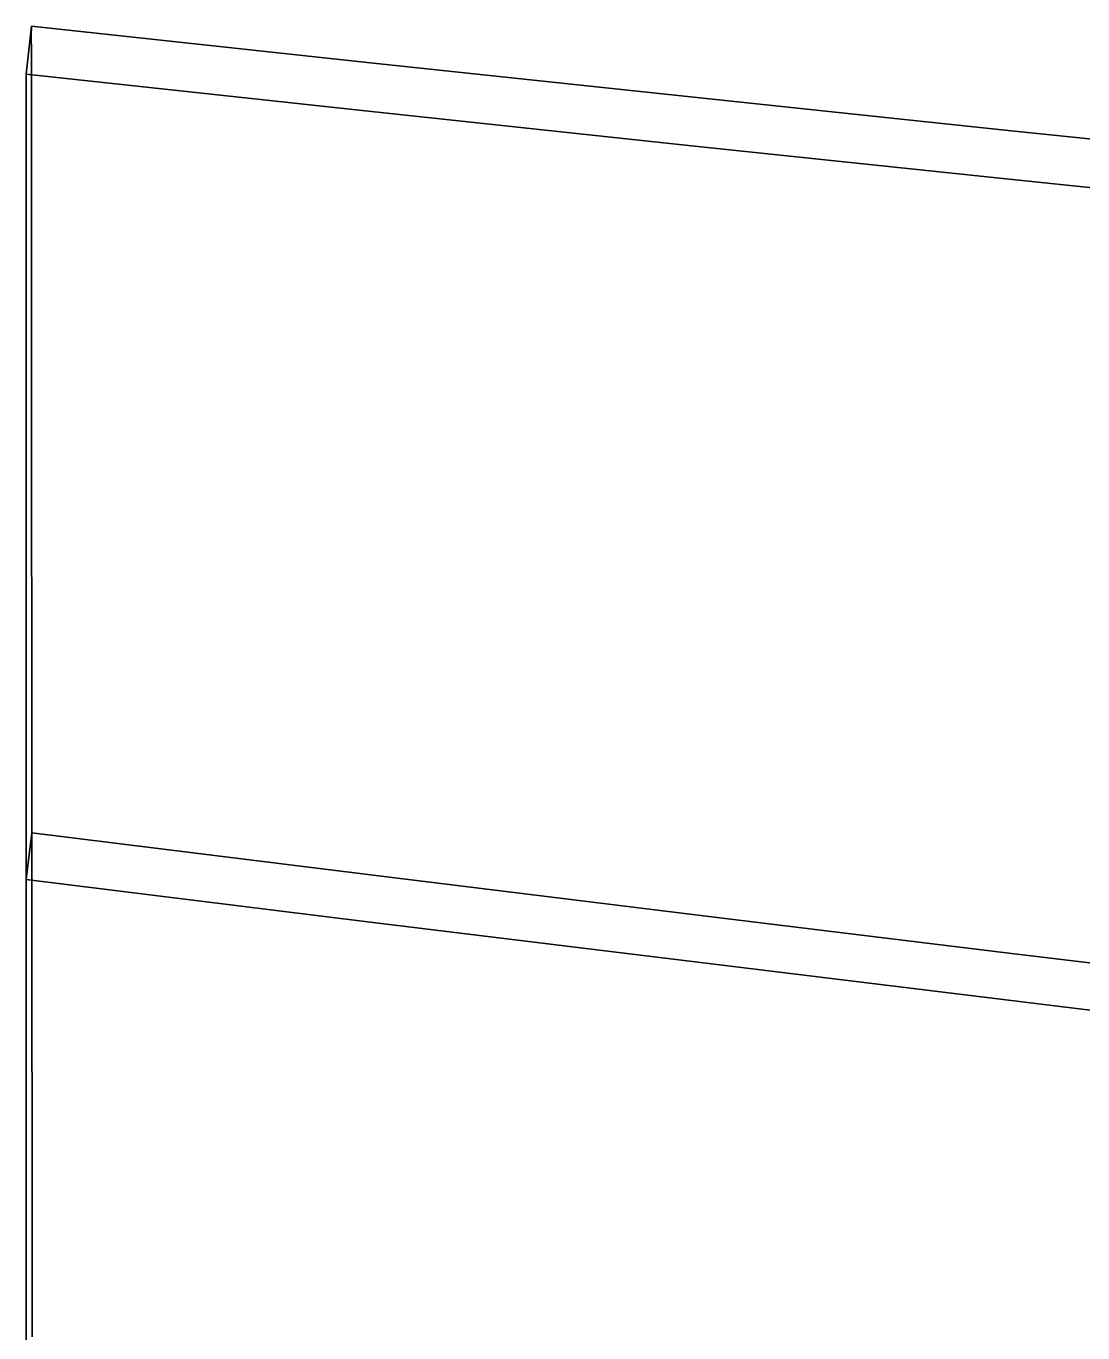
# Model space of a CAD drawing. Extents: x 284875 to 293742, y -1591 to 2062.
# Drawn here: x 284875 to 285268.2, y 1576.2 to 2062.3 of the extents above; entities that cross this region are included whole.
import ezdxf

# ---------------------------------------------------------------- set-up
doc = ezdxf.new("R2010")
doc.units = 0

# ---------------------------------------------------------------- blocks, each defined once
blk = doc.blocks.new('FB03C-PL251-CPLATE')
at = {"layer": '2073', "color": 125}
for points, invisible_edges in [([(284875, 1744.9305, 9485.0234), (284875, 1741.161, 9500), (284877.1476, 1762.2378, 9489.4784), (284875, 1744.9305, 9485.0234)], 2), ([(284875, 1741.161, 9500), (284877.1498, 1758.4615, 9504.4801), (284877.1476, 1762.2378, 9489.4784), (284875, 1741.161, 9500)], 13), ([(284875, 1744.9305, 9485.0234), (284877.1476, 1762.2378, 9489.4784), (285002.1144, 1746.7048, 9489.4827), (284875, 1744.9305, 9485.0234)], 4), ([(285002.1144, 1746.7048, 9489.4827), (284877.1476, 1762.2378, 9489.4784), (284877.1498, 1758.4615, 9504.4801), (285002.1144, 1746.7048, 9489.4827)], 4), ([(284875, 1741.161, 9500), (284875, 1705.161, 9636.0254), (284877.1498, 1758.4615, 9504.4801), (284875, 1741.161, 9500)], 6), ([(284875, 1705.161, 9636.0254), (284877.1695, 1722.4088, 9640.6952), (284877.1498, 1758.4615, 9504.4801), (284875, 1705.161, 9636.0254)], 13), ([(285127.0945, 1727.4775, 9504.5328), (285002.1144, 1746.7048, 9489.4827), (284877.1498, 1758.4615, 9504.4801), (285127.0945, 1727.4775, 9504.5328)], 15), ([(285127.0945, 1727.4775, 9504.5328), (284877.1498, 1758.4615, 9504.4801), (284877.1695, 1722.4088, 9640.6952), (285127.0945, 1727.4775, 9504.5328)], 13), ([(285000, 1729.4006, 9485), (284875, 1744.9305, 9485.0234), (285002.1144, 1746.7048, 9489.4827), (285000, 1729.4006, 9485)], 6), ([(285000, 1729.4006, 9485), (285002.1144, 1746.7048, 9489.4827), (285127.0907, 1731.4054, 9489.5104), (285000, 1729.4006, 9485)], 13), ([(285127.0945, 1727.4775, 9504.5328), (285127.0907, 1731.4054, 9489.5104), (285002.1144, 1746.7048, 9489.4827), (285127.0945, 1727.4775, 9504.5328)], 13), ([(285000, 1729.4006, 9485), (284875, 1741.161, 9500), (284875, 1744.9305, 9485.0234), (285000, 1729.4006, 9485)], 9), ([(285125, 1710.184, 9500), (284875, 1741.161, 9500), (285000, 1729.4006, 9485), (285125, 1710.184, 9500)], 15), ([(285125, 1710.184, 9500), (284875, 1705.161, 9636.0254), (284875, 1741.161, 9500), (285125, 1710.184, 9500)], 13), ([(285125, 1714.1056, 9485), (285000, 1729.4006, 9485), (285127.0907, 1731.4054, 9489.5104), (285125, 1714.1056, 9485)], 6), ([(285125, 1714.1056, 9485), (285127.0907, 1731.4054, 9489.5104), (285240.6274, 1717.5058, 9489.5372), (285125, 1714.1056, 9485)], 13), ([(285240.6274, 1717.5058, 9489.5372), (285127.0907, 1731.4054, 9489.5104), (285127.0945, 1727.4775, 9504.5328), (285240.6274, 1717.5058, 9489.5372)], 6), ([(285127.1284, 1691.0952, 9640.2239), (285127.0945, 1727.4775, 9504.5328), (284877.1695, 1722.4088, 9640.6952), (285127.1284, 1691.0952, 9640.2239)], 15), ([(285125, 1710.184, 9500), (285000, 1729.4006, 9485), (285125, 1714.1056, 9485), (285125, 1710.184, 9500)], 13), ([(285354.0869, 1703.6441, 9489.556), (285240.6274, 1717.5058, 9489.5372), (285127.0945, 1727.4775, 9504.5328), (285354.0869, 1703.6441, 9489.556)], 6), ([(285354.0903, 1699.6365, 9504.5841), (285354.0869, 1703.6441, 9489.556), (285127.0945, 1727.4775, 9504.5328), (285354.0903, 1699.6365, 9504.5841)], 15), ([(285354.0903, 1699.6365, 9504.5841), (285127.0945, 1727.4775, 9504.5328), (285127.1284, 1691.0952, 9640.2239), (285354.0903, 1699.6365, 9504.5841)], 15), ([(284875, 1705.161, 9636.0254), (284875, 1673.4843, 9750), (284877.1695, 1722.4088, 9640.6952), (284875, 1705.161, 9636.0254)], 6), ([(284875, 1673.4843, 9750), (284877.1858, 1690.6685, 9754.8914), (284877.1695, 1722.4088, 9640.6952), (284875, 1673.4843, 9750)], 13), ([(285127.1284, 1691.0952, 9640.2239), (284877.1695, 1722.4088, 9640.6952), (284877.1858, 1690.6685, 9754.8914), (285127.1284, 1691.0952, 9640.2239)], 13), ([(285238.5313, 1700.2136, 9485), (285125, 1714.1056, 9485), (285240.6274, 1717.5058, 9489.5372), (285238.5313, 1700.2136, 9485)], 6), ([(285238.5313, 1700.2136, 9485), (285240.6274, 1717.5058, 9489.5372), (285354.0869, 1703.6441, 9489.556), (285238.5313, 1700.2136, 9485)], 13), ([(285238.5313, 1700.2136, 9485), (285125, 1710.184, 9500), (285125, 1714.1056, 9485), (285238.5313, 1700.2136, 9485)], 11), ([(285125, 1673.8571, 9635.5), (284875, 1705.161, 9636.0254), (285125, 1710.184, 9500), (285125, 1673.8571, 9635.5)], 15), ([(285352, 1686.3578, 9484.9922), (285125, 1710.184, 9500), (285238.5313, 1700.2136, 9485), (285352, 1686.3578, 9484.9922)], 11), ([(285352, 1682.356, 9500), (285125, 1710.184, 9500), (285352, 1686.3578, 9484.9922), (285352, 1682.356, 9500)], 15), ([(285352, 1682.356, 9500), (285125, 1673.8571, 9635.5), (285125, 1710.184, 9500), (285352, 1682.356, 9500)], 15), ([(285125, 1673.8571, 9635.5), (284875, 1673.4843, 9750), (284875, 1705.161, 9636.0254), (285125, 1673.8571, 9635.5)], 13), ([(285352, 1686.3578, 9484.9922), (285238.5313, 1700.2136, 9485), (285354.0869, 1703.6441, 9489.556), (285352, 1686.3578, 9484.9922)], 6), ([(285354.1207, 1663.1909, 9638.875), (285354.0903, 1699.6365, 9504.5841), (285127.1284, 1691.0952, 9640.2239), (285354.1207, 1663.1909, 9638.875)], 15), ([(284875, 1673.4843, 9750), (284875, 1638.938, 9868.4443), (284877.1858, 1690.6685, 9754.8914), (284875, 1673.4843, 9750)], 6), ([(284875, 1638.938, 9868.4443), (284877.2052, 1656.051, 9873.5708), (284877.1858, 1690.6685, 9754.8914), (284875, 1638.938, 9868.4443)], 13), ([(285127.1284, 1691.0952, 9640.2239), (284877.1858, 1690.6685, 9754.8914), (285002.0789, 1674.6472, 9754.9204), (285127.1284, 1691.0952, 9640.2239)], 15), ([(285002.0789, 1674.6472, 9754.9204), (284877.1858, 1690.6685, 9754.8914), (284877.2052, 1656.051, 9873.5708), (285002.0789, 1674.6472, 9754.9204)], 13), ([(285002.0789, 1674.6472, 9754.9204), (285127.1569, 1658.796, 9754.9494), (285127.1284, 1691.0952, 9640.2239), (285002.0789, 1674.6472, 9754.9204)], 15), ([(285354.1207, 1663.1909, 9638.875), (285127.1284, 1691.0952, 9640.2239), (285127.1569, 1658.796, 9754.9494), (285354.1207, 1663.1909, 9638.875)], 15), ([(285352, 1645.967, 9634.0957), (285125, 1673.8571, 9635.5), (285352, 1682.356, 9500), (285352, 1645.967, 9634.0957)], 15), ([(285125, 1673.8571, 9635.5), (284999.9375, 1657.4657, 9750), (284875, 1673.4843, 9750), (285125, 1673.8571, 9635.5)], 15), ([(284999.9375, 1657.4657, 9750), (284875, 1638.938, 9868.4443), (284875, 1673.4843, 9750), (284999.9375, 1657.4657, 9750)], 13), ([(285127.1569, 1658.796, 9754.9494), (285002.0789, 1674.6472, 9754.9204), (284877.2052, 1656.051, 9873.5708), (285127.1569, 1658.796, 9754.9494)], 15), ([(284999.9375, 1657.4657, 9750), (285125, 1673.8571, 9635.5), (285125, 1641.6248, 9750), (284999.9375, 1657.4657, 9750)], 15), ([(285352, 1645.967, 9634.0957), (285125, 1641.6248, 9750), (285125, 1673.8571, 9635.5), (285352, 1645.967, 9634.0957)], 15), ([(285354.1207, 1663.1909, 9638.875), (285127.1569, 1658.796, 9754.9494), (285240.6123, 1644.4156, 9754.976), (285354.1207, 1663.1909, 9638.875)], 15), ([(285240.6123, 1644.4156, 9754.976), (285354.1467, 1630.1501, 9755.0027), (285354.1207, 1663.1909, 9638.875), (285240.6123, 1644.4156, 9754.976)], 15), ([(284877.2052, 1656.051, 9873.5708), (285127.1637, 1623.8488, 9873.2814), (285127.1569, 1658.796, 9754.9494), (284877.2052, 1656.051, 9873.5708)], 15), ([(285240.6123, 1644.4156, 9754.976), (285127.1569, 1658.796, 9754.9494), (285127.1637, 1623.8488, 9873.2814), (285240.6123, 1644.4156, 9754.976)], 15), ([(285125, 1641.6248, 9750), (284875, 1638.938, 9868.4443), (284999.9375, 1657.4657, 9750), (285125, 1641.6248, 9750)], 15), ([(284875, 1638.938, 9868.4443), (284875, 1598.6755, 10000), (284877.2052, 1656.051, 9873.5708), (284875, 1638.938, 9868.4443)], 6), ([(284875, 1598.6755, 10000), (284877.2264, 1615.7208, 10005.3386), (284877.2052, 1656.051, 9873.5708), (284875, 1598.6755, 10000)], 13), ([(284877.2052, 1656.051, 9873.5708), (284877.2264, 1615.7208, 10005.3386), (285127.1637, 1623.8488, 9873.2814), (284877.2052, 1656.051, 9873.5708)], 6), ([(285352, 1645.967, 9634.0957), (285238.4688, 1627.2504, 9750), (285125, 1641.6248, 9750), (285352, 1645.967, 9634.0957)], 15), ([(285354.1467, 1630.1501, 9755.0027), (285240.6123, 1644.4156, 9754.976), (285127.1637, 1623.8488, 9873.2814), (285354.1467, 1630.1501, 9755.0027)], 15), ([(285238.4688, 1627.2504, 9750), (285352, 1645.967, 9634.0957), (285352, 1612.993, 9750), (285238.4688, 1627.2504, 9750)], 15), ([(284875, 1638.938, 9868.4443), (285125, 1641.6248, 9750), (285125, 1606.748, 9868.0967), (284875, 1638.938, 9868.4443)], 15), ([(284875, 1638.938, 9868.4443), (285125, 1606.748, 9868.0967), (284875, 1598.6755, 10000), (284875, 1638.938, 9868.4443)], 11), ([(285238.4688, 1627.2504, 9750), (285125, 1606.748, 9868.0967), (285125, 1641.6248, 9750), (285238.4688, 1627.2504, 9750)], 15), ([(285127.1637, 1623.8488, 9873.2814), (285354.1633, 1594.731, 9873.4953), (285354.1467, 1630.1501, 9755.0027), (285127.1637, 1623.8488, 9873.2814)], 15), ([(284877.2264, 1615.7208, 10005.3386), (285127.1709, 1582.946, 10005.3953), (285127.1637, 1623.8488, 9873.2814), (284877.2264, 1615.7208, 10005.3386)], 15), ([(285352, 1612.993, 9750), (285125, 1606.748, 9868.0967), (285238.4688, 1627.2504, 9750), (285352, 1612.993, 9750)], 15), ([(285127.1637, 1623.8488, 9873.2814), (285127.1709, 1582.946, 10005.3953), (285354.1633, 1594.731, 9873.4953), (285127.1637, 1623.8488, 9873.2814)], 15), ([(284875, 1598.6755, 10000), (284875, 1557.8361, 10127.7441), (284877.2264, 1615.7208, 10005.3386), (284875, 1598.6755, 10000)], 6), ([(284875, 1557.8361, 10127.7441), (284877.2481, 1574.817, 10133.2752), (284877.2264, 1615.7208, 10005.3386), (284875, 1557.8361, 10127.7441)], 13), ([(285127.1709, 1582.946, 10005.3953), (284877.2264, 1615.7208, 10005.3386), (284877.2481, 1574.817, 10133.2752), (285127.1709, 1582.946, 10005.3953)], 13), ([(285125, 1606.748, 9868.0967), (285352, 1612.993, 9750), (285352, 1577.645, 9868.2617), (285125, 1606.748, 9868.0967)], 15), ([(284875, 1598.6755, 10000), (285125, 1606.748, 9868.0967), (285125, 1565.9114, 10000), (284875, 1598.6755, 10000)], 15), ([(285125, 1606.748, 9868.0967), (285352, 1577.645, 9868.2617), (285125, 1565.9114, 10000), (285125, 1606.748, 9868.0967)], 15), ([(285125, 1565.9114, 10000), (284875, 1557.8361, 10127.7441), (284875, 1598.6755, 10000), (285125, 1565.9114, 10000)], 13), ([(285127.1709, 1582.946, 10005.3953), (285354.1814, 1553.4784, 10005.4396), (285354.1633, 1594.731, 9873.4953), (285127.1709, 1582.946, 10005.3953)], 15), ([(285127.1995, 1549.7692, 10108.4239), (285127.1709, 1582.946, 10005.3953), (284877.2481, 1574.817, 10133.2752), (285127.1995, 1549.7692, 10108.4239)], 15), ([(285354.1814, 1553.4784, 10005.4396), (285127.1709, 1582.946, 10005.3953), (285127.1995, 1549.7692, 10108.4239), (285354.1814, 1553.4784, 10005.4396)], 15), ([(285125, 1565.9114, 10000), (285352, 1577.645, 9868.2617), (285352, 1536.4592, 10000), (285125, 1565.9114, 10000)], 15)]:
    blk.add_3dface(points, dxfattribs=dict(at, invisible_edges=invisible_edges))
blk = doc.blocks.new('FB03C-PL250-CPLATE')
at = {"layer": '2063', "color": 125}
for points, invisible_edges in [([(284875, 2044.412, 7410), (284875, 2040.9648, 7500), (284876.944, 2062.2963, 7410.6114), (284875, 2044.412, 7410)], 2), ([(284875, 2040.9648, 7500), (284876.9359, 2058.8442, 7500.7624), (284876.944, 2062.2963, 7410.6114), (284875, 2040.9648, 7500)], 13), ([(284875, 2044.412, 7410), (284876.944, 2062.2963, 7410.6114), (285001.9085, 2048.7973, 7410.6094), (284875, 2044.412, 7410)], 4), ([(285001.9085, 2048.7973, 7410.6094), (284876.944, 2062.2963, 7410.6114), (284876.9359, 2058.8442, 7500.7624), (285001.9085, 2048.7973, 7410.6094)], 4), ([(284875, 2040.9648, 7500), (284875, 2034.681, 7628.5278), (284876.9359, 2058.8442, 7500.7624), (284875, 2040.9648, 7500)], 6), ([(284875, 2034.681, 7628.5278), (284876.9424, 2052.5488, 7629.513), (284876.9359, 2058.8442, 7500.7624), (284875, 2034.681, 7628.5278)], 13), ([(285001.8788, 2045.3336, 7500.7658), (284876.9359, 2058.8442, 7500.7624), (284876.9424, 2052.5488, 7629.513), (285001.8788, 2045.3336, 7500.7658)], 13), ([(285001.9085, 2048.7973, 7410.6094), (284876.9359, 2058.8442, 7500.7624), (285001.8788, 2045.3336, 7500.7658), (285001.9085, 2048.7973, 7410.6094)], 15), ([(284875, 2034.681, 7628.5278), (284875, 2027.1697, 7750), (284876.9424, 2052.5488, 7629.513), (284875, 2034.681, 7628.5278)], 6), ([(284875, 2027.1697, 7750), (284876.9483, 2045.0224, 7751.219), (284876.9424, 2052.5488, 7629.513), (284875, 2027.1697, 7750)], 13), ([(285126.8841, 2032.0013, 7500.7692), (285001.8788, 2045.3336, 7500.7658), (284876.9424, 2052.5488, 7629.513), (285126.8841, 2032.0013, 7500.7692)], 15), ([(285126.8905, 2025.7542, 7626.8818), (285126.8841, 2032.0013, 7500.7692), (284876.9424, 2052.5488, 7629.513), (285126.8905, 2025.7542, 7626.8818)], 15), ([(285126.8905, 2025.7542, 7626.8818), (284876.9424, 2052.5488, 7629.513), (284876.9483, 2045.0224, 7751.219), (285126.8905, 2025.7542, 7626.8818)], 13), ([(285000, 2030.9092, 7410), (284875, 2044.412, 7410), (285001.9085, 2048.7973, 7410.6094), (285000, 2030.9092, 7410)], 6), ([(285000, 2030.9092, 7410), (285001.9085, 2048.7973, 7410.6094), (285126.8847, 2035.4669, 7410.6074), (285000, 2030.9092, 7410)], 13), ([(285126.8847, 2035.4669, 7410.6074), (285001.9085, 2048.7973, 7410.6094), (285001.8788, 2045.3336, 7500.7658), (285126.8847, 2035.4669, 7410.6074)], 6), ([(284875, 2027.1697, 7750), (284875, 2017.9811, 7872.8271), (284876.9483, 2045.0224, 7751.219), (284875, 2027.1697, 7750)], 6), ([(284875, 2017.9811, 7872.8271), (284876.9538, 2035.8151, 7874.2864), (284876.9483, 2045.0224, 7751.219), (284875, 2017.9811, 7872.8271)], 13), ([(285000, 2030.9092, 7410), (284875, 2040.9648, 7500), (284875, 2044.412, 7410), (285000, 2030.9092, 7410)], 9), ([(285001.9224, 2031.3749, 7751.2279), (284876.9483, 2045.0224, 7751.219), (284876.9538, 2035.8151, 7874.2864), (285001.9224, 2031.3749, 7751.2279)], 13), ([(285126.8905, 2025.7542, 7626.8818), (284876.9483, 2045.0224, 7751.219), (285001.9224, 2031.3749, 7751.2279), (285126.8905, 2025.7542, 7626.8818)], 15), ([(285001.8788, 2045.3336, 7500.7658), (285126.8841, 2032.0013, 7500.7692), (285126.8847, 2035.4669, 7410.6074), (285001.8788, 2045.3336, 7500.7658)], 15), ([(284999.9688, 2027.4517, 7500), (284875, 2034.681, 7628.5278), (284875, 2040.9648, 7500), (284999.9688, 2027.4517, 7500)], 13), ([(285000, 2030.9092, 7410), (284999.9688, 2027.4517, 7500), (284875, 2040.9648, 7500), (285000, 2030.9092, 7410)], 15), ([(284875, 2017.9811, 7872.8271), (284875, 2006.7755, 8000), (284876.9538, 2035.8151, 7874.2864), (284875, 2017.9811, 7872.8271)], 6), ([(284875, 2006.7755, 8000), (284876.9592, 2024.5887, 8001.6883), (284876.9538, 2035.8151, 7874.2864), (284875, 2006.7755, 8000)], 13), ([(285125, 2014.1167, 7500), (284875, 2034.681, 7628.5278), (284999.9688, 2027.4517, 7500), (285125, 2014.1167, 7500)], 15), ([(285125, 2007.8818, 7625.8789), (284875, 2034.681, 7628.5278), (285125, 2014.1167, 7500), (285125, 2007.8818, 7625.8789)], 15), ([(285125, 2007.8818, 7625.8789), (284875, 2027.1697, 7750), (284875, 2034.681, 7628.5278), (285125, 2007.8818, 7625.8789)], 13), ([(284876.9538, 2035.8151, 7874.2864), (284876.9592, 2024.5887, 8001.6883), (285126.9031, 2008.5074, 7875.8477), (284876.9538, 2035.8151, 7874.2864)], 6), ([(284876.9538, 2035.8151, 7874.2864), (285126.9031, 2008.5074, 7875.8477), (285126.8964, 2017.9488, 7751.2368), (284876.9538, 2035.8151, 7874.2864)], 15), ([(285126.8964, 2017.9488, 7751.2368), (285001.9224, 2031.3749, 7751.2279), (284876.9538, 2035.8151, 7874.2864), (285126.8964, 2017.9488, 7751.2368)], 15), ([(285125, 2017.5762, 7410), (285000, 2030.9092, 7410), (285126.8847, 2035.4669, 7410.6074), (285125, 2017.5762, 7410)], 6), ([(285125, 2017.5762, 7410), (285126.8847, 2035.4669, 7410.6074), (285240.3653, 2023.508, 7410.6042), (285125, 2017.5762, 7410)], 13), ([(285240.3653, 2023.508, 7410.6042), (285126.8847, 2035.4669, 7410.6074), (285126.8841, 2032.0013, 7500.7692), (285240.3653, 2023.508, 7410.6042)], 6), ([(285261.1534, 2017.8889, 7500.7731), (285126.8841, 2032.0013, 7500.7692), (285126.8905, 2025.7542, 7626.8818), (285261.1534, 2017.8889, 7500.7731)], 15), ([(285240.3653, 2023.508, 7410.6042), (285126.8841, 2032.0013, 7500.7692), (285261.1534, 2017.8889, 7500.7731), (285240.3653, 2023.508, 7410.6042)], 15), ([(285000, 2013.52, 7750), (284875, 2017.9811, 7872.8271), (284875, 2027.1697, 7750), (285000, 2013.52, 7750)], 13), ([(285125, 2007.8818, 7625.8789), (285000, 2013.52, 7750), (284875, 2027.1697, 7750), (285125, 2007.8818, 7625.8789)], 15), ([(285125, 2017.5762, 7410), (284999.9688, 2027.4517, 7500), (285000, 2030.9092, 7410), (285125, 2017.5762, 7410)], 11), ([(284999.9688, 2027.4517, 7500), (285125, 2017.5762, 7410), (285125, 2014.1167, 7500), (284999.9688, 2027.4517, 7500)], 15), ([(285001.9224, 2031.3749, 7751.2279), (285126.8964, 2017.9488, 7751.2368), (285126.8905, 2025.7542, 7626.8818), (285001.9224, 2031.3749, 7751.2279)], 15), ([(284875, 2006.7755, 8000), (284875, 2003.418, 8034.6157), (284876.9592, 2024.5887, 8001.6883), (284875, 2006.7755, 8000)], 6), ([(284875, 2003.418, 8034.6157), (284876.9612, 2021.2248, 8036.3676), (284876.9592, 2024.5887, 8001.6883), (284875, 2003.418, 8034.6157)], 13), ([(285001.9355, 2010.8626, 8001.6972), (284876.9592, 2024.5887, 8001.6883), (284876.9612, 2021.2248, 8036.3676), (285001.9355, 2010.8626, 8001.6972)], 13), ([(284876.9592, 2024.5887, 8001.6883), (285001.9355, 2010.8626, 8001.6972), (285126.9031, 2008.5074, 7875.8477), (284876.9592, 2024.5887, 8001.6883)], 15), ([(285238.5, 2005.6151, 7410), (285125, 2017.5762, 7410), (285240.3653, 2023.508, 7410.6042), (285238.5, 2005.6151, 7410)], 6), ([(285126.8905, 2025.7542, 7626.8818), (285126.8964, 2017.9488, 7751.2368), (285353.8691, 2002.0908, 7623.776), (285126.8905, 2025.7542, 7626.8818)], 15), ([(285126.8905, 2025.7542, 7626.8818), (285353.8691, 2002.0908, 7623.776), (285353.8862, 2008.2918, 7500.7758), (285126.8905, 2025.7542, 7626.8818)], 15), ([(285353.8862, 2008.2918, 7500.7758), (285261.1534, 2017.8889, 7500.7731), (285126.8905, 2025.7542, 7626.8818), (285353.8862, 2008.2918, 7500.7758)], 15), ([(285238.5, 2005.6151, 7410), (285240.3653, 2023.508, 7410.6042), (285353.8437, 2011.7108, 7410.6015), (285238.5, 2005.6151, 7410)], 13), ([(285353.8437, 2011.7108, 7410.6015), (285240.3653, 2023.508, 7410.6042), (285261.1534, 2017.8889, 7500.7731), (285353.8437, 2011.7108, 7410.6015)], 6), ([(284875, 2003.418, 8034.6157), (284875, 2000, 8068.7827), (284876.9612, 2021.2248, 8036.3676), (284875, 2003.418, 8034.6157)], 6), ([(284875, 2000, 8068.7827), (284876.9631, 2017.8005, 8070.596), (284876.9612, 2021.2248, 8036.3676), (284875, 2000, 8068.7827)], 13), ([(284875, 2017.9811, 7872.8271), (285125, 1990.6689, 7874.375), (284875, 2006.7755, 8000), (284875, 2017.9811, 7872.8271)], 11), ([(284875, 2017.9811, 7872.8271), (285125, 2000.0918, 7750), (285125, 1990.6689, 7874.375), (284875, 2017.9811, 7872.8271)], 15), ([(285125, 2000.0918, 7750), (284875, 2017.9811, 7872.8271), (285000, 2013.52, 7750), (285125, 2000.0918, 7750)], 15), ([(284875, 2000, 8068.7827), (284875, 1990.156, 8160.9995), (284876.9631, 2017.8005, 8070.596), (284875, 2000, 8068.7827)], 6), ([(284875, 1990.156, 8160.9995), (284876.9681, 2007.9373, 8162.9873), (284876.9631, 2017.8005, 8070.596), (284875, 1990.156, 8160.9995)], 13), ([(285126.9096, 1997.294, 8001.7061), (285001.9355, 2010.8626, 8001.6972), (284876.9612, 2021.2248, 8036.3676), (285126.9096, 1997.294, 8001.7061)], 15), ([(285126.9096, 1997.294, 8001.7061), (284876.9612, 2021.2248, 8036.3676), (284876.9631, 2017.8005, 8070.596), (285126.9096, 1997.294, 8001.7061)], 13), ([(285126.9211, 1984.1228, 8130.0326), (285126.9096, 1997.294, 8001.7061), (284876.9631, 2017.8005, 8070.596), (285126.9211, 1984.1228, 8130.0326)], 15), ([(285126.9211, 1984.1228, 8130.0326), (284876.9631, 2017.8005, 8070.596), (284876.9681, 2007.9373, 8162.9873), (285126.9211, 1984.1228, 8130.0326)], 13), ([(285238.5, 2005.6151, 7410), (285125, 2014.1167, 7500), (285125, 2017.5762, 7410), (285238.5, 2005.6151, 7410)], 11), ([(285240.3727, 2005.886, 7751.2457), (285126.8964, 2017.9488, 7751.2368), (285126.9031, 2008.5074, 7875.8477), (285240.3727, 2005.886, 7751.2457)], 15), ([(285126.8964, 2017.9488, 7751.2368), (285240.3727, 2005.886, 7751.2457), (285353.8691, 2002.0908, 7623.776), (285126.8964, 2017.9488, 7751.2368)], 15), ([(285261.1534, 2017.8889, 7500.7731), (285353.8862, 2008.2918, 7500.7758), (285353.8437, 2011.7108, 7410.6015), (285261.1534, 2017.8889, 7500.7731)], 15), ([(285000, 2013.52, 7750), (285125, 2007.8818, 7625.8789), (285125, 2000.0918, 7750), (285000, 2013.52, 7750)], 15), ([(285259.3125, 2000, 7500), (285125, 2007.8818, 7625.8789), (285125, 2014.1167, 7500), (285259.3125, 2000, 7500)], 15), ([(285238.5, 2005.6151, 7410), (285259.3125, 2000, 7500), (285125, 2014.1167, 7500), (285238.5, 2005.6151, 7410)], 15), ([(284875, 1990.156, 8160.9995), (284875, 1979.7324, 8250), (284876.9681, 2007.9373, 8162.9873), (284875, 1990.156, 8160.9995)], 6), ([(284875, 1979.7324, 8250), (284876.9728, 1997.4922, 8252.1675), (284876.9681, 2007.9373, 8162.9873), (284875, 1979.7324, 8250)], 13), ([(284876.9681, 2007.9373, 8162.9873), (284876.9728, 1997.4922, 8252.1675), (285001.949, 1983.5754, 8252.185), (284876.9681, 2007.9373, 8162.9873)], 6), ([(285126.9317, 1969.861, 8252.2025), (285126.9211, 1984.1228, 8130.0326), (284876.9681, 2007.9373, 8162.9873), (285126.9317, 1969.861, 8252.2025)], 15), ([(285126.9317, 1969.861, 8252.2025), (284876.9681, 2007.9373, 8162.9873), (285001.949, 1983.5754, 8252.185), (285126.9317, 1969.861, 8252.2025)], 15), ([(285001.9355, 2010.8626, 8001.6972), (285126.9096, 1997.294, 8001.7061), (285126.9031, 2008.5074, 7875.8477), (285001.9355, 2010.8626, 8001.6972)], 15), ([(285125, 2007.8818, 7625.8789), (285352, 1984.217, 7622.7578), (285125, 2000.0918, 7750), (285125, 2007.8818, 7625.8789)], 15), ([(285125, 2007.8818, 7625.8789), (285352, 1990.4077, 7500), (285352, 1984.217, 7622.7578), (285125, 2007.8818, 7625.8789)], 15), ([(285352, 1990.4077, 7500), (285125, 2007.8818, 7625.8789), (285259.3125, 2000, 7500), (285352, 1990.4077, 7500)], 15), ([(285353.851, 1993.9912, 7751.2545), (285240.3727, 2005.886, 7751.2457), (285126.9031, 2008.5074, 7875.8477), (285353.851, 1993.9912, 7751.2545)], 15), ([(285353.8579, 1984.2391, 7878.4143), (285353.851, 1993.9912, 7751.2545), (285126.9031, 2008.5074, 7875.8477), (285353.8579, 1984.2391, 7878.4143)], 15), ([(285353.8579, 1984.2391, 7878.4143), (285126.9031, 2008.5074, 7875.8477), (285126.9096, 1997.294, 8001.7061), (285353.8579, 1984.2391, 7878.4143)], 15), ([(285352, 1993.8156, 7410.0005), (285238.5, 2005.6151, 7410), (285353.8437, 2011.7108, 7410.6015), (285352, 1993.8156, 7410.0005)], 6), ([(285000, 1993.0476, 8000), (284875, 2003.418, 8034.6157), (284875, 2006.7755, 8000), (285000, 1993.0476, 8000)], 13), ([(284875, 2006.7755, 8000), (285125, 1990.6689, 7874.375), (285000, 1993.0476, 8000), (284875, 2006.7755, 8000)], 15), ([(285125, 1979.4771, 8000), (284875, 2003.418, 8034.6157), (285000, 1993.0476, 8000), (285125, 1979.4771, 8000)], 15), ([(285125, 1979.4771, 8000), (284875, 2000, 8068.7827), (284875, 2003.418, 8034.6157), (285125, 1979.4771, 8000)], 13), ([(285352, 1993.8156, 7410.0005), (285259.3125, 2000, 7500), (285238.5, 2005.6151, 7410), (285352, 1993.8156, 7410.0005)], 11), ([(285240.3727, 2005.886, 7751.2457), (285353.851, 1993.9912, 7751.2545), (285353.8691, 2002.0908, 7623.776), (285240.3727, 2005.886, 7751.2457)], 15), ([(285125, 1966.332, 8128.084), (284875, 2000, 8068.7827), (285125, 1979.4771, 8000), (285125, 1966.332, 8128.084)], 15), ([(285125, 1966.332, 8128.084), (284875, 1990.156, 8160.9995), (284875, 2000, 8068.7827), (285125, 1966.332, 8128.084)], 13), ([(285238.5, 1988.0271, 7750), (285125, 1990.6689, 7874.375), (285125, 2000.0918, 7750), (285238.5, 1988.0271, 7750)], 15), ([(285125, 2000.0918, 7750), (285352, 1984.217, 7622.7578), (285238.5, 1988.0271, 7750), (285125, 2000.0918, 7750)], 15), ([(285259.3125, 2000, 7500), (285352, 1993.8156, 7410.0005), (285352, 1990.4077, 7500), (285259.3125, 2000, 7500)], 15), ([(284875, 1979.7324, 8250), (284875, 1964.374, 8369.6006), (284876.9728, 1997.4922, 8252.1675), (284875, 1979.7324, 8250)], 6), ([(284875, 1964.374, 8369.6006), (284876.9892, 1982.1018, 8372.0021), (284876.9728, 1997.4922, 8252.1675), (284875, 1964.374, 8369.6006)], 13), ([(285001.949, 1983.5754, 8252.185), (284876.9728, 1997.4922, 8252.1675), (284876.9892, 1982.1018, 8372.0021), (285001.949, 1983.5754, 8252.185)], 13), ([(285000, 1993.0476, 8000), (285125, 1990.6689, 7874.375), (285125, 1979.4771, 8000), (285000, 1993.0476, 8000)], 15), ([(285240.3858, 1985.1412, 8001.7154), (285126.9096, 1997.294, 8001.7061), (285126.9211, 1984.1228, 8130.0326), (285240.3858, 1985.1412, 8001.7154)], 15), ([(285353.8579, 1984.2391, 7878.4143), (285126.9096, 1997.294, 8001.7061), (285240.3858, 1985.1412, 8001.7154), (285353.8579, 1984.2391, 7878.4143)], 15), ([(284875, 1990.156, 8160.9995), (285000, 1965.8152, 8250), (284875, 1979.7324, 8250), (284875, 1990.156, 8160.9995)], 11), ([(285125, 1952.101, 8250), (284875, 1990.156, 8160.9995), (285125, 1966.332, 8128.084), (285125, 1952.101, 8250)], 15), ([(285125, 1952.101, 8250), (285000, 1965.8152, 8250), (284875, 1990.156, 8160.9995), (285125, 1952.101, 8250)], 15), ([(285352, 1976.1306, 7750), (285125, 1990.6689, 7874.375), (285238.5, 1988.0271, 7750), (285352, 1976.1306, 7750)], 15), ([(285352, 1966.397, 7876.9282), (285125, 1990.6689, 7874.375), (285352, 1976.1306, 7750), (285352, 1966.397, 7876.9282)], 15), ([(285352, 1966.397, 7876.9282), (285125, 1979.4771, 8000), (285125, 1990.6689, 7874.375), (285352, 1966.397, 7876.9282)], 15), ([(285238.5, 1988.0271, 7750), (285352, 1984.217, 7622.7578), (285352, 1976.1306, 7750), (285238.5, 1988.0271, 7750)], 15), ([(285126.9317, 1969.861, 8252.2025), (285001.949, 1983.5754, 8252.185), (284876.9892, 1982.1018, 8372.0021), (285126.9317, 1969.861, 8252.2025)], 15), ([(285353.8642, 1973.1354, 8001.7247), (285240.3858, 1985.1412, 8001.7154), (285126.9211, 1984.1228, 8130.0326), (285353.8642, 1973.1354, 8001.7247)], 15), ([(285353.8788, 1959.9028, 8129.0203), (285353.8642, 1973.1354, 8001.7247), (285126.9211, 1984.1228, 8130.0326), (285353.8788, 1959.9028, 8129.0203)], 15), ([(285353.8788, 1959.9028, 8129.0203), (285126.9211, 1984.1228, 8130.0326), (285126.9317, 1969.861, 8252.2025), (285353.8788, 1959.9028, 8129.0203)], 15), ([(285240.3858, 1985.1412, 8001.7154), (285353.8642, 1973.1354, 8001.7247), (285353.8579, 1984.2391, 7878.4143), (285240.3858, 1985.1412, 8001.7154)], 15), ([(284875, 1964.374, 8369.6006), (284875, 1945.8835, 8500), (284876.9892, 1982.1018, 8372.0021), (284875, 1964.374, 8369.6006)], 6), ([(284875, 1945.8835, 8500), (284877.0067, 1963.5787, 8502.618), (284876.9892, 1982.1018, 8372.0021), (284875, 1945.8835, 8500)], 13), ([(285000, 1965.8152, 8250), (284875, 1964.374, 8369.6006), (284875, 1979.7324, 8250), (285000, 1965.8152, 8250)], 13), ([(284876.9892, 1982.1018, 8372.0021), (284877.0067, 1963.5787, 8502.618), (285126.9467, 1954.5132, 8369.5377), (284876.9892, 1982.1018, 8372.0021)], 6), ([(284876.9892, 1982.1018, 8372.0021), (285126.9467, 1954.5132, 8369.5377), (285126.9317, 1969.861, 8252.2025), (284876.9892, 1982.1018, 8372.0021)], 15), ([(285238.5, 1967.3226, 8000), (285125, 1966.332, 8128.084), (285125, 1979.4771, 8000), (285238.5, 1967.3226, 8000)], 15), ([(285352, 1966.397, 7876.9282), (285238.5, 1967.3226, 8000), (285125, 1979.4771, 8000), (285352, 1966.397, 7876.9282)], 15), ([(285240.4691, 1957.5036, 8252.2221), (285126.9317, 1969.861, 8252.2025), (285126.9467, 1954.5132, 8369.5377), (285240.4691, 1957.5036, 8252.2221)], 15), ([(285353.8788, 1959.9028, 8129.0203), (285126.9317, 1969.861, 8252.2025), (285240.4691, 1957.5036, 8252.2221), (285353.8788, 1959.9028, 8129.0203)], 15), ([(285125, 1952.101, 8250), (284875, 1964.374, 8369.6006), (285000, 1965.8152, 8250), (285125, 1952.101, 8250)], 15), ([(284875, 1964.374, 8369.6006), (285125, 1936.786, 8367.0967), (284875, 1945.8835, 8500), (284875, 1964.374, 8369.6006)], 11), ([(284875, 1964.374, 8369.6006), (285125, 1952.101, 8250), (285125, 1936.786, 8367.0967), (284875, 1964.374, 8369.6006)], 15), ([(285352, 1955.3154, 8000), (285125, 1966.332, 8128.084), (285238.5, 1967.3226, 8000), (285352, 1955.3154, 8000)], 15), ([(285352, 1942.111, 8127.04), (285125, 1966.332, 8128.084), (285352, 1955.3154, 8000), (285352, 1942.111, 8127.04)], 15), ([(285352, 1942.111, 8127.04), (285125, 1952.101, 8250), (285125, 1966.332, 8128.084), (285352, 1942.111, 8127.04)], 15), ([(285238.5, 1967.3226, 8000), (285352, 1966.397, 7876.9282), (285352, 1955.3154, 8000), (285238.5, 1967.3226, 8000)], 15), ([(284875, 1945.8835, 8500), (284875, 1924.525, 8637.7783), (284877.0067, 1963.5787, 8502.618), (284875, 1945.8835, 8500)], 6), ([(284875, 1924.525, 8637.7783), (284877.0235, 1942.1791, 8640.6486), (284877.0067, 1963.5787, 8502.618), (284875, 1924.525, 8637.7783)], 13), ([(285001.9851, 1949.3728, 8502.6333), (284877.0067, 1963.5787, 8502.618), (284877.0235, 1942.1791, 8640.6486), (285001.9851, 1949.3728, 8502.6333)], 13), ([(284877.0067, 1963.5787, 8502.618), (285001.9851, 1949.3728, 8502.6333), (285126.9467, 1954.5132, 8369.5377), (284877.0067, 1963.5787, 8502.618)], 15), ([(285240.4691, 1957.5036, 8252.2221), (285353.8926, 1945.281, 8252.2418), (285353.8788, 1959.9028, 8129.0203), (285240.4691, 1957.5036, 8252.2221)], 15), ([(285001.9851, 1949.3728, 8502.6333), (285126.9635, 1935.3666, 8502.6486), (285126.9467, 1954.5132, 8369.5377), (285001.9851, 1949.3728, 8502.6333)], 15), ([(285353.8926, 1945.281, 8252.2418), (285240.4691, 1957.5036, 8252.2221), (285126.9467, 1954.5132, 8369.5377), (285353.8926, 1945.281, 8252.2418)], 15), ([(285126.9467, 1954.5132, 8369.5377), (285126.9635, 1935.3666, 8502.6486), (285353.9075, 1929.777, 8368.7585), (285126.9467, 1954.5132, 8369.5377)], 15), ([(285126.9467, 1954.5132, 8369.5377), (285353.9075, 1929.777, 8368.7585), (285353.8926, 1945.281, 8252.2418), (285126.9467, 1954.5132, 8369.5377)], 15), ([(285126.9635, 1935.3666, 8502.6486), (285001.9851, 1949.3728, 8502.6333), (284877.0235, 1942.1791, 8640.6486), (285126.9635, 1935.3666, 8502.6486)], 15), ([(285238.5313, 1939.7467, 8250), (285125, 1936.786, 8367.0967), (285125, 1952.101, 8250), (285238.5313, 1939.7467, 8250)], 15), ([(285352, 1942.111, 8127.04), (285238.5313, 1939.7467, 8250), (285125, 1952.101, 8250), (285352, 1942.111, 8127.04)], 15), ([(285000, 1931.6775, 8500), (284875, 1924.525, 8637.7783), (284875, 1945.8835, 8500), (285000, 1931.6775, 8500)], 13), ([(284875, 1945.8835, 8500), (285125, 1936.786, 8367.0967), (285000, 1931.6775, 8500), (284875, 1945.8835, 8500)], 15), ([(284875, 1924.525, 8637.7783), (284875, 1905.34, 8750), (284877.0235, 1942.1791, 8640.6486), (284875, 1924.525, 8637.7783)], 6), ([(284875, 1905.34, 8750), (284877.0367, 1922.9398, 8753.1777), (284877.0235, 1942.1791, 8640.6486), (284875, 1905.34, 8750)], 13), ([(285126.976, 1913.5002, 8642.3708), (285126.9635, 1935.3666, 8502.6486), (284877.0235, 1942.1791, 8640.6486), (285126.976, 1913.5002, 8642.3708)], 15), ([(285126.976, 1913.5002, 8642.3708), (284877.0235, 1942.1791, 8640.6486), (284877.0367, 1922.9398, 8753.1777), (285126.976, 1913.5002, 8642.3708)], 13), ([(285352, 1927.5217, 8250), (285125, 1936.786, 8367.0967), (285238.5313, 1939.7467, 8250), (285352, 1927.5217, 8250)], 15), ([(285238.5313, 1939.7467, 8250), (285352, 1942.111, 8127.04), (285352, 1927.5217, 8250), (285238.5313, 1939.7467, 8250)], 15), ([(285000, 1931.6775, 8500), (285125, 1936.786, 8367.0967), (285125, 1917.6711, 8500), (285000, 1931.6775, 8500)], 15), ([(285125, 1936.786, 8367.0967), (285352, 1912.051, 8366.2783), (285125, 1917.6711, 8500), (285125, 1936.786, 8367.0967)], 15), ([(285125, 1936.786, 8367.0967), (285352, 1927.5217, 8250), (285352, 1912.051, 8366.2783), (285125, 1936.786, 8367.0967)], 15), ([(285240.444, 1922.7242, 8502.6684), (285126.9635, 1935.3666, 8502.6486), (285126.976, 1913.5002, 8642.3708), (285240.444, 1922.7242, 8502.6684)], 15), ([(285126.9635, 1935.3666, 8502.6486), (285240.444, 1922.7242, 8502.6684), (285353.9075, 1929.777, 8368.7585), (285126.9635, 1935.3666, 8502.6486)], 15), ([(285125, 1917.6711, 8500), (284875, 1924.525, 8637.7783), (285000, 1931.6775, 8500), (285125, 1917.6711, 8500)], 15), ([(285240.444, 1922.7242, 8502.6684), (285353.9245, 1910.2388, 8502.6882), (285353.9075, 1929.777, 8368.7585), (285240.444, 1922.7242, 8502.6684)], 15), ([(285125, 1895.844, 8639.4805), (284875, 1924.525, 8637.7783), (285125, 1917.6711, 8500), (285125, 1895.844, 8639.4805)], 15), ([(285125, 1895.844, 8639.4805), (284875, 1905.34, 8750), (284875, 1924.525, 8637.7783), (285125, 1895.844, 8639.4805)], 13), ([(284875, 1905.34, 8750), (284875, 1887.403, 8844.9033), (284877.0367, 1922.9398, 8753.1777), (284875, 1905.34, 8750)], 6), ([(284875, 1887.403, 8844.9033), (284877.0325, 1904.9534, 8848.3457), (284877.0367, 1922.9398, 8753.1777), (284875, 1887.403, 8844.9033)], 13), ([(285002.0296, 1908.6802, 8753.1867), (284877.0367, 1922.9398, 8753.1777), (284877.0325, 1904.9534, 8848.3457), (285002.0296, 1908.6802, 8753.1867)], 13), ([(285126.976, 1913.5002, 8642.3708), (284877.0367, 1922.9398, 8753.1777), (285002.0296, 1908.6802, 8753.1867), (285126.976, 1913.5002, 8642.3708)], 15), ([(285353.9245, 1910.2388, 8502.6882), (285240.444, 1922.7242, 8502.6684), (285126.976, 1913.5002, 8642.3708), (285353.9245, 1910.2388, 8502.6882)], 15), ([(285238.5, 1905.0295, 8500), (285125, 1895.844, 8639.4805), (285125, 1917.6711, 8500), (285238.5, 1905.0295, 8500)], 15), ([(285125, 1917.6711, 8500), (285352, 1912.051, 8366.2783), (285238.5, 1905.0295, 8500), (285125, 1917.6711, 8500)], 15), ([(285002.0296, 1908.6802, 8753.1867), (285126.9854, 1894.4022, 8753.1957), (285126.976, 1913.5002, 8642.3708), (285002.0296, 1908.6802, 8753.1867)], 15), ([(285353.9477, 1888.0856, 8642.3005), (285353.9245, 1910.2388, 8502.6882), (285126.976, 1913.5002, 8642.3708), (285353.9477, 1888.0856, 8642.3005)], 15), ([(285353.9477, 1888.0856, 8642.3005), (285126.976, 1913.5002, 8642.3708), (285126.9854, 1894.4022, 8753.1957), (285353.9477, 1888.0856, 8642.3005)], 15), ([(285238.5, 1905.0295, 8500), (285352, 1912.051, 8366.2783), (285352, 1892.545, 8500), (285238.5, 1905.0295, 8500)], 15), ([(285126.9854, 1894.4022, 8753.1957), (285002.0296, 1908.6802, 8753.1867), (284877.0325, 1904.9534, 8848.3457), (285126.9854, 1894.4022, 8753.1957)], 15), ([(285000.0313, 1891.0776, 8750), (284875, 1887.403, 8844.9033), (284875, 1905.34, 8750), (285000.0313, 1891.0776, 8750)], 13), ([(285125, 1895.844, 8639.4805), (285000.0313, 1891.0776, 8750), (284875, 1905.34, 8750), (285125, 1895.844, 8639.4805)], 15), ([(284875, 1887.403, 8844.9033), (284875, 1856.2083, 9000), (284877.0325, 1904.9534, 8848.3457), (284875, 1887.403, 8844.9033)], 6), ([(284875, 1856.2083, 9000), (284877.0252, 1873.7274, 9003.6025), (284877.0325, 1904.9534, 8848.3457), (284875, 1856.2083, 9000)], 13), ([(284877.0325, 1904.9534, 8848.3457), (284877.0252, 1873.7274, 9003.6025), (285126.9917, 1875.2505, 8853.8979), (284877.0325, 1904.9534, 8848.3457)], 6), ([(284877.0325, 1904.9534, 8848.3457), (285126.9917, 1875.2505, 8853.8979), (285126.9854, 1894.4022, 8753.1957), (284877.0325, 1904.9534, 8848.3457)], 15), ([(285352, 1892.545, 8500), (285125, 1895.844, 8639.4805), (285238.5, 1905.0295, 8500), (285352, 1892.545, 8500)], 15), ([(285000.0313, 1891.0776, 8750), (285125, 1895.844, 8639.4805), (285125, 1876.7998, 8750), (285000.0313, 1891.0776, 8750)], 15), ([(285352, 1870.432, 8639.375), (285125, 1895.844, 8639.4805), (285352, 1892.545, 8500), (285352, 1870.432, 8639.375)], 15), ([(285352, 1870.432, 8639.375), (285125, 1876.7998, 8750), (285125, 1895.844, 8639.4805), (285352, 1870.432, 8639.375)], 15), ([(285125, 1876.7998, 8750), (284875, 1887.403, 8844.9033), (285000.0313, 1891.0776, 8750), (285125, 1876.7998, 8750)], 15), ([(285353.9658, 1868.779, 8753.2203), (285126.9854, 1894.4022, 8753.1957), (285126.9917, 1875.2505, 8853.8979), (285353.9658, 1868.779, 8753.2203)], 15), ([(285126.9854, 1894.4022, 8753.1957), (285353.9658, 1868.779, 8753.2203), (285353.9477, 1888.0856, 8642.3005), (285126.9854, 1894.4022, 8753.1957)], 15), ([(284875, 1887.403, 8844.9033), (285125, 1857.702, 8850.4219), (284875, 1856.2083, 9000), (284875, 1887.403, 8844.9033)], 11), ([(284875, 1887.403, 8844.9033), (285125, 1876.7998, 8750), (285125, 1857.702, 8850.4219), (284875, 1887.403, 8844.9033)], 15), ([(285352, 1851.1788, 8750), (285125, 1857.702, 8850.4219), (285125, 1876.7998, 8750), (285352, 1851.1788, 8750)], 15), ([(285125, 1876.7998, 8750), (285352, 1870.432, 8639.375), (285352, 1851.1788, 8750), (285125, 1876.7998, 8750)], 15), ([(284875, 1856.2083, 9000), (284875, 1823.799, 9154.4189), (284877.0252, 1873.7274, 9003.6025), (284875, 1856.2083, 9000)], 6), ([(284875, 1823.799, 9154.4189), (284877.0686, 1841.2814, 9158.1717), (284877.0252, 1873.7274, 9003.6025), (284875, 1823.799, 9154.4189)], 13), ([(284877.0252, 1873.7274, 9003.6025), (285001.9827, 1859.1785, 9003.6318), (285126.9917, 1875.2505, 8853.8979), (284877.0252, 1873.7274, 9003.6025)], 15), ([(285001.9827, 1859.1785, 9003.6318), (284877.0252, 1873.7274, 9003.6025), (284877.0686, 1841.2814, 9158.1717), (285001.9827, 1859.1785, 9003.6318)], 13), ([(285001.9827, 1859.1785, 9003.6318), (285127.0006, 1844.7591, 9003.661), (285126.9917, 1875.2505, 8853.8979), (285001.9827, 1859.1785, 9003.6318)], 15), ([(285126.9917, 1875.2505, 8853.8979), (285127.0006, 1844.7591, 9003.661), (285353.9723, 1848.4262, 8859.539), (285126.9917, 1875.2505, 8853.8979)], 15), ([(285126.9917, 1875.2505, 8853.8979), (285353.9723, 1848.4262, 8859.539), (285353.9658, 1868.779, 8753.2203), (285126.9917, 1875.2505, 8853.8979)], 15), ([(284875, 1856.2083, 9000), (285125, 1857.702, 8850.4219), (284999.9688, 1841.6641, 9000), (284875, 1856.2083, 9000)], 15), ([(285127.0006, 1844.7591, 9003.661), (285001.9827, 1859.1785, 9003.6318), (284877.0686, 1841.2814, 9158.1717), (285127.0006, 1844.7591, 9003.661)], 15), ([(284999.9688, 1841.6641, 9000), (285125, 1857.702, 8850.4219), (285125, 1827.2493, 9000), (284999.9688, 1841.6641, 9000)], 15), ([(285125, 1857.702, 8850.4219), (285352, 1830.881, 8856.0352), (285125, 1827.2493, 9000), (285125, 1857.702, 8850.4219)], 15), ([(285125, 1857.702, 8850.4219), (285352, 1851.1788, 8750), (285352, 1830.881, 8856.0352), (285125, 1857.702, 8850.4219)], 15), ([(284999.9688, 1841.6641, 9000), (284875, 1823.799, 9154.4189), (284875, 1856.2083, 9000), (284999.9688, 1841.6641, 9000)], 13), ([(285127.0006, 1844.7591, 9003.661), (285240.4604, 1831.7187, 9003.6853), (285353.9723, 1848.4262, 8859.539), (285127.0006, 1844.7591, 9003.661)], 15), ([(285240.4604, 1831.7187, 9003.6853), (285353.9805, 1818.7595, 9003.7095), (285353.9723, 1848.4262, 8859.539), (285240.4604, 1831.7187, 9003.6853)], 15), ([(285127.0369, 1813.1619, 9151.3515), (285127.0006, 1844.7591, 9003.661), (284877.0686, 1841.2814, 9158.1717), (285127.0369, 1813.1619, 9151.3515)], 15), ([(285240.4604, 1831.7187, 9003.6853), (285127.0006, 1844.7591, 9003.661), (285127.0369, 1813.1619, 9151.3515), (285240.4604, 1831.7187, 9003.6853)], 15), ([(285125, 1827.2493, 9000), (284875, 1823.799, 9154.4189), (284999.9688, 1841.6641, 9000), (285125, 1827.2493, 9000)], 15), ([(284875, 1823.799, 9154.4189), (284875, 1802.5568, 9250), (284877.0686, 1841.2814, 9158.1717), (284875, 1823.799, 9154.4189)], 6), ([(284875, 1802.5568, 9250), (284877.0953, 1819.9825, 9253.9941), (284877.0686, 1841.2814, 9158.1717), (284875, 1802.5568, 9250)], 13), ([(285127.0369, 1813.1619, 9151.3515), (284877.0686, 1841.2814, 9158.1717), (284877.0953, 1819.9825, 9253.9941), (285127.0369, 1813.1619, 9151.3515)], 13), ([(285125, 1827.2493, 9000), (285352, 1830.881, 8856.0352), (285238.4688, 1814.2129, 9000), (285125, 1827.2493, 9000)], 15), ([(285353.9805, 1818.7595, 9003.7095), (285240.4604, 1831.7187, 9003.6853), (285127.0369, 1813.1619, 9151.3515), (285353.9805, 1818.7595, 9003.7095)], 15), ([(285238.4688, 1814.2129, 9000), (285352, 1830.881, 8856.0352), (285352, 1801.2576, 9000), (285238.4688, 1814.2129, 9000)], 15), ([(285125, 1795.692, 9147.5234), (284875, 1823.799, 9154.4189), (285125, 1827.2493, 9000), (285125, 1795.692, 9147.5234)], 15), ([(285125, 1795.692, 9147.5234), (284875, 1802.5568, 9250), (284875, 1823.799, 9154.4189), (285125, 1795.692, 9147.5234)], 13), ([(285238.4688, 1814.2129, 9000), (285125, 1795.692, 9147.5234), (285125, 1827.2493, 9000), (285238.4688, 1814.2129, 9000)], 15), ([(284875, 1802.5568, 9250), (284875, 1776.5291, 9359.7959), (284877.0953, 1819.9825, 9253.9941), (284875, 1802.5568, 9250)], 6), ([(284875, 1776.5291, 9359.7959), (284877.1199, 1793.8869, 9364.0633), (284877.0953, 1819.9825, 9253.9941), (284875, 1776.5291, 9359.7959)], 13), ([(285127.0369, 1813.1619, 9151.3515), (284877.0953, 1819.9825, 9253.9941), (285002.0796, 1804.8496, 9254.0307), (285127.0369, 1813.1619, 9151.3515)], 15), ([(285002.0796, 1804.8496, 9254.0307), (284877.0953, 1819.9825, 9253.9941), (284877.1199, 1793.8869, 9364.0633), (285002.0796, 1804.8496, 9254.0307)], 13), ([(285354.0171, 1788.116, 9144.5921), (285353.9805, 1818.7595, 9003.7095), (285127.0369, 1813.1619, 9151.3515), (285354.0171, 1788.116, 9144.5921)], 15), ([(285002.0796, 1804.8496, 9254.0307), (285127.0618, 1789.8987, 9254.0672), (285127.0369, 1813.1619, 9151.3515), (285002.0796, 1804.8496, 9254.0307)], 15), ([(285352, 1801.2576, 9000), (285125, 1795.692, 9147.5234), (285238.4688, 1814.2129, 9000), (285352, 1801.2576, 9000)], 15), ([(285354.0171, 1788.116, 9144.5921), (285127.0369, 1813.1619, 9151.3515), (285127.0618, 1789.8987, 9254.0672), (285354.0171, 1788.116, 9144.5921)], 15), ([(284877.1199, 1793.8869, 9364.0633), (285127.0618, 1789.8987, 9254.0672), (285002.0796, 1804.8496, 9254.0307), (284877.1199, 1793.8869, 9364.0633)], 15), ([(285125, 1795.692, 9147.5234), (285000, 1787.4304, 9250), (284875, 1802.5568, 9250), (285125, 1795.692, 9147.5234)], 15), ([(285000, 1787.4304, 9250), (284875, 1776.5291, 9359.7959), (284875, 1802.5568, 9250), (285000, 1787.4304, 9250)], 13), ([(285352, 1770.6591, 9140.6953), (285125, 1795.692, 9147.5234), (285352, 1801.2576, 9000), (285352, 1770.6591, 9140.6953)], 15), ([(284875, 1776.5291, 9359.7959), (284875, 1744.9305, 9485.0234), (284877.1199, 1793.8869, 9364.0633), (284875, 1776.5291, 9359.7959)], 6), ([(284875, 1744.9305, 9485.0234), (284877.1476, 1762.2378, 9489.4784), (284877.1199, 1793.8869, 9364.0633), (284875, 1744.9305, 9485.0234)], 4), ([(284877.1199, 1793.8869, 9364.0633), (284877.1476, 1762.2378, 9489.4784), (285127.0826, 1762.9564, 9365.7957), (284877.1199, 1793.8869, 9364.0633)], 6), ([(284877.1199, 1793.8869, 9364.0633), (285127.0826, 1762.9564, 9365.7957), (285127.0618, 1789.8987, 9254.0672), (284877.1199, 1793.8869, 9364.0633)], 15), ([(285000, 1787.4304, 9250), (285125, 1795.692, 9147.5234), (285125, 1772.4858, 9250), (285000, 1787.4304, 9250)], 15), ([(285352, 1770.6591, 9140.6953), (285125, 1772.4858, 9250), (285125, 1795.692, 9147.5234), (285352, 1770.6591, 9140.6953)], 15), ([(285354.0171, 1788.116, 9144.5921), (285127.0618, 1789.8987, 9254.0672), (285246.0859, 1775.7158, 9254.101), (285354.0171, 1788.116, 9144.5921)], 15), ([(285246.0859, 1775.7158, 9254.101), (285127.0618, 1789.8987, 9254.0672), (285127.0826, 1762.9564, 9365.7957), (285246.0859, 1775.7158, 9254.101)], 15), ([(284875, 1776.5291, 9359.7959), (285000, 1787.4304, 9250), (285125, 1772.4858, 9250), (284875, 1776.5291, 9359.7959)], 15), ([(285246.0859, 1775.7158, 9254.101), (285354.0454, 1762.9002, 9254.1315), (285354.0171, 1788.116, 9144.5921), (285246.0859, 1775.7158, 9254.101)], 15), ([(284875, 1776.5291, 9359.7959), (285125, 1745.608, 9361.4717), (284875, 1744.9305, 9485.0234), (284875, 1776.5291, 9359.7959)], 11), ([(284875, 1776.5291, 9359.7959), (285125, 1772.4858, 9250), (285125, 1745.608, 9361.4717), (284875, 1776.5291, 9359.7959)], 15), ([(285127.0826, 1762.9564, 9365.7957), (285354.0454, 1762.9002, 9254.1315), (285246.0859, 1775.7158, 9254.101), (285127.0826, 1762.9564, 9365.7957)], 15), ([(285352, 1770.6591, 9140.6953), (285244.0313, 1758.3101, 9250), (285125, 1772.4858, 9250), (285352, 1770.6591, 9140.6953)], 15), ([(285244.0313, 1758.3101, 9250), (285125, 1745.608, 9361.4717), (285125, 1772.4858, 9250), (285244.0313, 1758.3101, 9250)], 15), ([(285244.0313, 1758.3101, 9250), (285352, 1770.6591, 9140.6953), (285352, 1745.5006, 9250), (285244.0313, 1758.3101, 9250)], 15), ([(284875, 1744.9305, 9485.0234), (285000, 1729.4006, 9485), (284877.1476, 1762.2378, 9489.4784), (284875, 1744.9305, 9485.0234)], 2), ([(284877.1476, 1762.2378, 9489.4784), (285002.1103, 1746.7054, 9489.4825), (285127.0826, 1762.9564, 9365.7957), (284877.1476, 1762.2378, 9489.4784)], 6), ([(285000, 1729.4006, 9485), (285002.1103, 1746.7054, 9489.4825), (284877.1476, 1762.2378, 9489.4784), (285000, 1729.4006, 9485)], 13), ([(285002.1103, 1746.7054, 9489.4825), (285127.1053, 1731.4038, 9489.51), (285127.0826, 1762.9564, 9365.7957), (285002.1103, 1746.7054, 9489.4825)], 6), ([(285127.0826, 1762.9564, 9365.7957), (285127.1053, 1731.4038, 9489.51), (285354.0657, 1734.9609, 9368.165), (285127.0826, 1762.9564, 9365.7957)], 15), ([(285127.0826, 1762.9564, 9365.7957), (285354.0657, 1734.9609, 9368.165), (285354.0454, 1762.9002, 9254.1315), (285127.0826, 1762.9564, 9365.7957)], 15), ([(285125, 1745.608, 9361.4717), (285244.0313, 1758.3101, 9250), (285352, 1745.5006, 9250), (285125, 1745.608, 9361.4717)], 15), ([(284875, 1744.9305, 9485.0234), (285125, 1745.608, 9361.4717), (285000, 1729.4006, 9485), (284875, 1744.9305, 9485.0234)], 11), ([(285000, 1729.4006, 9485), (285125, 1714.1056, 9485), (285002.1103, 1746.7054, 9489.4825), (285000, 1729.4006, 9485)], 6), ([(285000, 1729.4006, 9485), (285125, 1745.608, 9361.4717), (285125, 1714.1056, 9485), (285000, 1729.4006, 9485)], 11), ([(285125, 1714.1056, 9485), (285127.1053, 1731.4038, 9489.51), (285002.1103, 1746.7054, 9489.4825), (285125, 1714.1056, 9485)], 13), ([(285125, 1745.608, 9361.4717), (285352, 1717.624, 9363.7871), (285125, 1714.1056, 9485), (285125, 1745.608, 9361.4717)], 15), ([(285125, 1745.608, 9361.4717), (285352, 1745.5006, 9250), (285352, 1717.624, 9363.7871), (285125, 1745.608, 9361.4717)], 15), ([(285125, 1714.1056, 9485), (285238.5313, 1700.2136, 9485), (285127.1053, 1731.4038, 9489.51), (285125, 1714.1056, 9485)], 6), ([(285127.1053, 1731.4038, 9489.51), (285240.6273, 1717.5062, 9489.5359), (285354.0657, 1734.9609, 9368.165), (285127.1053, 1731.4038, 9489.51)], 6), ([(285238.5313, 1700.2136, 9485), (285240.6273, 1717.5062, 9489.5359), (285127.1053, 1731.4038, 9489.51), (285238.5313, 1700.2136, 9485)], 13), ([(285240.6273, 1717.5062, 9489.5359), (285354.087, 1703.6446, 9489.554), (285354.0657, 1734.9609, 9368.165), (285240.6273, 1717.5062, 9489.5359)], 6), ([(285125, 1714.1056, 9485), (285352, 1717.624, 9363.7871), (285238.5313, 1700.2136, 9485), (285125, 1714.1056, 9485)], 11), ([(285238.5313, 1700.2136, 9485), (285352, 1717.624, 9363.7871), (285352, 1686.3578, 9484.9922), (285238.5313, 1700.2136, 9485)], 11), ([(285238.5313, 1700.2136, 9485), (285352, 1686.3578, 9484.9922), (285240.6273, 1717.5062, 9489.5359), (285238.5313, 1700.2136, 9485)], 6), ([(285352, 1686.3578, 9484.9922), (285354.087, 1703.6446, 9489.554), (285240.6273, 1717.5062, 9489.5359), (285352, 1686.3578, 9484.9922)], 13)]:
    blk.add_3dface(points, dxfattribs=dict(at, invisible_edges=invisible_edges))

msp = doc.modelspace()

# ---------------------------------------------------------------- block references
for name in ['FB03C-PL250-CPLATE', 'FB03C-PL251-CPLATE']:
    msp.add_blockref(name, (0, 0))

doc.saveas('drawing.dxf')
